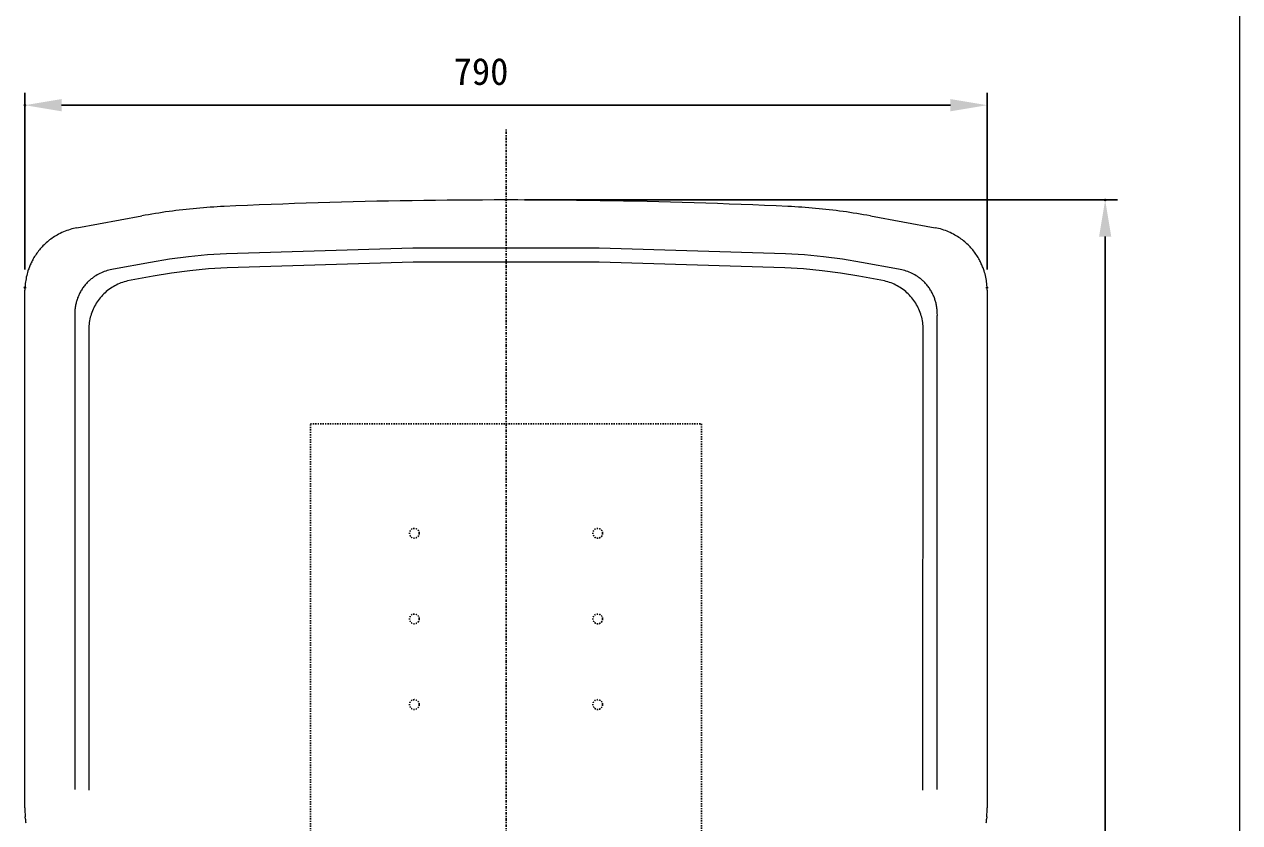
# Model space of a CAD drawing. Units: millimetres, scale not verified. Extents: x -203 to 203, y -143 to 143.
# Drawn here: x -141.4 to -42, y -23.7 to 41.6 of the extents above; entities that cross this region are included whole.
import ezdxf
from ezdxf.enums import TextEntityAlignment as Align

# ---------------------------------------------------------------- set-up
doc = ezdxf.new("R2010")
doc.units = ezdxf.units.MM
doc.header["$LTSCALE"] = 0.5
doc.header["$PDMODE"] = 32
doc.header["$PDSIZE"] = 0.1
doc.linetypes.add('USER1', pattern=[0.629921, 0.393701, -0.07874, 0.07874, -0.07874])
doc.linetypes.add('USER2', pattern=[0.15748, 0.07874, -0.07874])
for name, color, linetype, lineweight in [('0-1_DIMENSION_LINES$03_LINES', 7, 'Continuous', 18), ('0-2_DIMENSION_LINES$04_SUB_LIN', 4, 'Continuous', 18), ('0-3_DIMENSION_LINES$02_DIMENSI', 1, 'Continuous', 25), ('0-5_DIMENSION_LINES$01_CENTER_', 7, 'USER1', 25), ('0-6_DIMENSION_LINES$05_HIDE_LI', 7, 'USER2', 25)]:
    doc.layers.add(name, color=color, linetype=linetype, lineweight=lineweight)
doc.layers.add('0-4_DEFPOINTS', color=7, linetype='Continuous')
doc.styles.add('ＭＳ ゴシック', font='')
doc.styles.get('ＭＳ ゴシック').set_extended_font_data('MS Gothic')

# ---------------------------------------------------------------- blocks, each defined once
blk = doc.blocks.new('D17')
at = {"layer": '0-3_DIMENSION_LINES$02_DIMENSI', "color": 7}
for p, q in [((3438.997, 1994.505), (3535.997, 1994.505)), ((3533.997, 1752), (3533.997, 1988.505))]:
    blk.add_line(p, q, dxfattribs=at)
blk.add_solid([(3534.997, 1988.505), (3532.997, 1988.505), (3533.997, 1994.505)], dxfattribs=at)
at = {"layer": '0-4_DEFPOINTS'}
for p in [(3435.997, 1994.505), (3533.997, 1994.505)]:
    blk.add_point(p, dxfattribs=at)
blk = doc.blocks.new('D19')
at = {"layer": '0-3_DIMENSION_LINES$02_DIMENSI', "color": 7}
for p, q in [((3357.306, 1983.16), (3357.306, 2012)), ((3514.676, 1983.16), (3514.676, 2012)), ((3508.676, 2010), (3363.305, 2010))]:
    blk.add_line(p, q, dxfattribs=at)
for points in [[(3363.305, 2011), (3363.305, 2009), (3357.306, 2010)], [(3508.676, 2009), (3508.676, 2011), (3514.676, 2010)]]:
    blk.add_solid(points, dxfattribs=at)
at = {"layer": '0-4_DEFPOINTS'}
for p in [(3357.306, 2010), (3357.306, 1980.16), (3514.676, 1980.16)]:
    blk.add_point(p, dxfattribs=at)
at = {"layer": '0-3_DIMENSION_LINES$02_DIMENSI', "color": 7, "style": 'ＭＳ ゴシック'}
blk.add_text('790', height=4.399, dxfattribs=at).set_placement((3427.419, 2012), align=Align.BOTTOM_LEFT)

msp = doc.modelspace()

# ---------------------------------------------------------------- linework, layer by layer
at = {"layer": '0-1_DIMENSION_LINES$03_LINES'}
for p, q in [((-42, -107), (-42, 133)), ((-137.0982, 24.9753), (-131.7931, 25.9504)), ((-72.2069, 25.9504), (-66.9017, 24.9753)), ((-141.3457, -22.4405), (-141.3426, 19.8798)), ((-141.3129, -23.3781), (-141.3248, -23.191)), ((-62.6814, -23.191), (-62.6932, -23.3781))]:
    msp.add_line(p, q, dxfattribs=at)
for centre, radius, start, end in [((-102.0026, -473.1758), 500.4282, 90.88003, 92.64067), ((-102, -473.2858), 500.5382, 89.11987, 90.88013), ((-101.9974, -473.1758), 500.4281, 87.35933, 89.11997), ((-122.7423, -23.3231), 50.0978, 97.82216, 100.40834), ((-122.7436, -23.3115), 50.0861, 95.23572, 97.82248), ((-122.7588, -23.1425), 49.9165, 92.64044, 95.23604), ((-81.2412, -23.1425), 49.9165, 84.76396, 87.35956), ((-81.2564, -23.3115), 50.0861, 82.17752, 84.76428), ((-81.2577, -23.3231), 50.0978, 79.59166, 82.17784), ((-136.1524, 19.863), 5.1991, 100.48158, 106.83122), ((-67.8476, 19.863), 5.1991, 73.16878, 79.51842), ((-136.1488, 19.8623), 5.2018, 124.92841, 130.29691), ((-136.158, 19.8759), 5.1853, 119.54487, 124.93127), ((-136.1736, 19.9034), 5.1537, 113.13915, 119.54487), ((-136.1483, 19.848), 5.2146, 106.82724, 113.1554), ((-67.8517, 19.848), 5.2146, 66.8446, 73.17276), ((-67.8349, 19.8863), 5.1729, 60.46698, 66.84901), ((-67.8299, 19.8952), 5.1626, 55.05688, 60.46698), ((-67.8512, 19.8623), 5.2018, 49.70309, 55.07159), ((-136.1488, 19.872), 5.195, 140.61616, 145.48725), ((-136.1832, 19.9004), 5.1504, 135.7026, 140.61807), ((-136.1799, 19.8973), 5.155, 130.28402, 135.7026), ((-67.8331, 19.8832), 5.1741, 44.30744, 49.70594), ((-67.8012, 19.9144), 5.1295, 39.3719, 44.30744), ((-67.8512, 19.872), 5.195, 34.51275, 39.38384), ((-136.1707, 19.8832), 5.1705, 154.32594, 158.30518), ((-136.1705, 19.8832), 5.1707, 150.34753, 154.32697), ((-136.1398, 19.8656), 5.2061, 145.48514, 150.34583), ((-67.8601, 19.8656), 5.2061, 29.65417, 34.51486), ((-67.8295, 19.8832), 5.1707, 25.67303, 29.65247), ((-67.8293, 19.8832), 5.1705, 21.69482, 25.67406), ((-136.1188, 19.87), 5.224, 168.17765, 174.0332), ((-136.1336, 19.8734), 5.2088, 162.30726, 168.18121), ((-136.19, 19.8908), 5.1497, 158.30423, 162.30066), ((-67.8099, 19.8908), 5.1497, 17.69934, 21.69577), ((-67.8663, 19.8734), 5.2088, 11.81879, 17.69274), ((-67.8812, 19.87), 5.224, 5.9668, 11.82235), ((-136.1518, 19.8732), 5.1909, 174.03035, 179.92666), ((-67.8482, 19.8732), 5.1909, 0.07334, 5.96965), ((296418.8744, -22.7553), 296481.5348, 179.99176, 179.99994), ((-126.4217, -22.445), 14.924, 179.9825, 180.94027), ((-129.0708, -22.4885), 12.2745, 180.94011, 182.10831), ((-74.9353, -22.4885), 12.2745, 357.89169, 359.05989), ((-78.1524, -22.4405), 15.492, 359.07728, 359.99994), ((-130.9147, -22.5563), 10.4294, 182.10883, 183.4888), ((-138.4176, -23.1892), 2.9015, 183.73328, 189.32448), ((-65.5885, -23.1892), 2.9015, 350.67552, 356.26672), ((-73.0914, -22.5563), 10.4294, 356.5112, 357.89117)]:
    msp.add_arc(centre, radius, start, end, dxfattribs=at)
at = {"layer": '0-2_DIMENSION_LINES$04_SUB_LIN'}
for p, q in [((-109.624, 23.3239), (-124.8616, 22.8558)), ((-94.3791, 23.3239), (-109.624, 23.3239)), ((-79.1414, 22.8558), (-94.3791, 23.3239)), ((-131.0685, 22.1456), (-134.1089, 21.5869)), ((-129.5267, 22.402), (-131.0685, 22.1456)), ((-127.9771, 22.606), (-129.5267, 22.402)), ((-126.4215, 22.7573), (-127.9771, 22.606)), ((-124.8616, 22.8558), (-126.4215, 22.7573)), ((-109.6063, 22.1734), (-124.8086, 21.7064)), ((-94.3968, 22.1734), (-109.6063, 22.1734)), ((-79.1944, 21.7064), (-94.3968, 22.1734)), ((-77.5816, 22.7573), (-79.1414, 22.8558)), ((-76.0259, 22.606), (-77.5816, 22.7573)), ((-74.4764, 22.402), (-76.0259, 22.606)), ((-72.9346, 22.1456), (-74.4764, 22.402)), ((-69.8942, 21.5869), (-72.9346, 22.1456)), ((-135.7993, 20.8895), (-135.8586, 20.8446)), ((-135.739, 20.9331), (-135.7993, 20.8895)), ((-135.6779, 20.9754), (-135.739, 20.9331)), ((-135.6159, 21.0166), (-135.6779, 20.9754)), ((-135.553, 21.0564), (-135.6159, 21.0166)), ((-135.4422, 21.1224), (-135.553, 21.0564)), ((-135.3291, 21.1846), (-135.4422, 21.1224)), ((-135.2139, 21.2429), (-135.3291, 21.1846)), ((-135.0968, 21.2971), (-135.2139, 21.2429)), ((-134.978, 21.3474), (-135.0968, 21.2971)), ((-134.8575, 21.3937), (-134.978, 21.3474)), ((-134.7356, 21.4361), (-134.8575, 21.3937)), ((-134.6124, 21.4743), (-134.7356, 21.4361)), ((-134.488, 21.5086), (-134.6124, 21.4743)), ((-134.3624, 21.5388), (-134.488, 21.5086)), ((-134.236, 21.5649), (-134.3624, 21.5388)), ((-134.1089, 21.5869), (-134.236, 21.5649)), ((-130.8605, 21.014), (-132.9583, 20.6285)), ((-129.3572, 21.264), (-130.8605, 21.014)), ((-127.8463, 21.4628), (-129.3572, 21.264)), ((-126.3295, 21.6104), (-127.8463, 21.4628)), ((-124.8086, 21.7064), (-126.3295, 21.6104)), ((-77.6735, 21.6104), (-79.1944, 21.7064)), ((-76.1567, 21.4628), (-77.6735, 21.6104)), ((-74.6458, 21.264), (-76.1567, 21.4628)), ((-73.1426, 21.014), (-74.6458, 21.264)), ((-71.0448, 20.6285), (-73.1426, 21.014)), ((-69.767, 21.5649), (-69.8942, 21.5869)), ((-69.6406, 21.5388), (-69.767, 21.5649)), ((-69.5151, 21.5086), (-69.6406, 21.5388)), ((-69.3907, 21.4743), (-69.5151, 21.5086)), ((-69.2675, 21.4361), (-69.3907, 21.4743)), ((-69.1455, 21.3937), (-69.2675, 21.4361)), ((-69.0251, 21.3474), (-69.1455, 21.3937)), ((-68.9062, 21.2971), (-69.0251, 21.3474)), ((-68.7892, 21.2429), (-68.9062, 21.2971)), ((-68.674, 21.1846), (-68.7892, 21.2429)), ((-68.5609, 21.1224), (-68.674, 21.1846)), ((-68.45, 21.0564), (-68.5609, 21.1224)), ((-68.3872, 21.0166), (-68.45, 21.0564)), ((-68.3252, 20.9754), (-68.3872, 21.0166)), ((-68.264, 20.9331), (-68.3252, 20.9754)), ((-68.2038, 20.8895), (-68.264, 20.9331)), ((-68.1444, 20.8446), (-68.2038, 20.8895)), ((-136.7195, 19.8907), (-136.7638, 19.8173)), ((-136.6735, 19.963), (-136.7195, 19.8907)), ((-136.6259, 20.0342), (-136.6735, 19.963)), ((-136.5765, 20.1042), (-136.6259, 20.0342)), ((-136.5255, 20.173), (-136.5765, 20.1042)), ((-136.4728, 20.2406), (-136.5255, 20.173)), ((-136.4186, 20.3069), (-136.4728, 20.2406)), ((-136.3628, 20.372), (-136.4186, 20.3069)), ((-136.3054, 20.4356), (-136.3628, 20.372)), ((-136.2466, 20.4979), (-136.3054, 20.4356)), ((-136.1943, 20.5508), (-136.2466, 20.4979)), ((-136.1409, 20.6026), (-136.1943, 20.5508)), ((-136.0865, 20.6534), (-136.1409, 20.6026)), ((-136.031, 20.7029), (-136.0865, 20.6534)), ((-135.9745, 20.7513), (-136.031, 20.7029)), ((-135.9171, 20.7986), (-135.9745, 20.7513)), ((-135.8586, 20.8446), (-135.9171, 20.7986)), ((-134.4709, 19.9314), (-134.5819, 19.8464)), ((-134.3572, 20.0126), (-134.4709, 19.9314)), ((-134.2407, 20.0899), (-134.3572, 20.0126)), ((-134.1217, 20.1631), (-134.2407, 20.0899)), ((-134.0002, 20.2322), (-134.1217, 20.1631)), ((-133.8764, 20.2971), (-134.0002, 20.2322)), ((-133.7505, 20.3578), (-133.8764, 20.2971)), ((-133.6226, 20.4141), (-133.7505, 20.3578)), ((-133.4928, 20.466), (-133.6226, 20.4141)), ((-133.3613, 20.5135), (-133.4928, 20.466)), ((-133.2283, 20.5564), (-133.3613, 20.5135)), ((-133.0939, 20.5947), (-133.2283, 20.5564)), ((-132.9583, 20.6285), (-133.0939, 20.5947)), ((-70.9091, 20.5947), (-71.0448, 20.6285)), ((-70.7747, 20.5564), (-70.9091, 20.5947)), ((-70.6417, 20.5135), (-70.7747, 20.5564)), ((-70.5103, 20.466), (-70.6417, 20.5135)), ((-70.3805, 20.4141), (-70.5103, 20.466)), ((-70.2526, 20.3578), (-70.3805, 20.4141)), ((-70.1266, 20.2971), (-70.2526, 20.3578)), ((-70.0029, 20.2322), (-70.1266, 20.2971)), ((-69.8814, 20.1631), (-70.0029, 20.2322)), ((-69.7623, 20.0899), (-69.8814, 20.1631)), ((-69.6459, 20.0126), (-69.7623, 20.0899)), ((-69.5321, 19.9314), (-69.6459, 20.0126)), ((-69.4212, 19.8464), (-69.5321, 19.9314)), ((-68.086, 20.7986), (-68.1444, 20.8446)), ((-68.0285, 20.7513), (-68.086, 20.7986)), ((-67.972, 20.7029), (-68.0285, 20.7513)), ((-67.9166, 20.6534), (-67.972, 20.7029)), ((-67.8621, 20.6026), (-67.9166, 20.6534)), ((-67.8087, 20.5508), (-67.8621, 20.6026)), ((-67.7565, 20.4979), (-67.8087, 20.5508)), ((-67.6976, 20.4356), (-67.7565, 20.4979)), ((-67.6403, 20.372), (-67.6976, 20.4356)), ((-67.5844, 20.3069), (-67.6403, 20.372)), ((-67.5302, 20.2406), (-67.5844, 20.3069)), ((-67.4776, 20.173), (-67.5302, 20.2406)), ((-67.4266, 20.1042), (-67.4776, 20.173)), ((-67.3772, 20.0342), (-67.4266, 20.1042)), ((-67.3295, 19.963), (-67.3772, 20.0342)), ((-67.2835, 19.8907), (-67.3295, 19.963)), ((-67.2393, 19.8173), (-67.2835, 19.8907)), ((-137.1485, 18.889), (-137.1671, 18.8152)), ((-137.1284, 18.9623), (-137.1485, 18.889)), ((-137.1068, 19.0353), (-137.1284, 18.9623)), ((-137.0837, 19.1077), (-137.1068, 19.0353)), ((-137.0592, 19.1797), (-137.0837, 19.1077)), ((-137.0332, 19.2512), (-137.0592, 19.1797)), ((-137.0057, 19.3221), (-137.0332, 19.2512)), ((-136.9768, 19.3924), (-137.0057, 19.3221)), ((-136.9465, 19.4622), (-136.9768, 19.3924)), ((-136.9147, 19.5313), (-136.9465, 19.4622)), ((-136.8815, 19.5997), (-136.9147, 19.5313)), ((-136.8469, 19.6674), (-136.8815, 19.5997)), ((-136.8062, 19.7429), (-136.8469, 19.6674)), ((-136.7638, 19.8173), (-136.8062, 19.7429)), ((-135.4321, 18.926), (-135.5081, 18.8087)), ((-135.3522, 19.0406), (-135.4321, 18.926)), ((-135.2683, 19.1525), (-135.3522, 19.0406)), ((-135.1807, 19.2614), (-135.2683, 19.1525)), ((-135.0894, 19.3672), (-135.1807, 19.2614)), ((-134.9946, 19.4699), (-135.0894, 19.3672)), ((-134.8963, 19.5692), (-134.9946, 19.4699)), ((-134.7947, 19.6652), (-134.8963, 19.5692)), ((-134.6898, 19.7576), (-134.7947, 19.6652)), ((-134.5819, 19.8464), (-134.6898, 19.7576)), ((-69.3132, 19.7576), (-69.4212, 19.8464)), ((-69.2084, 19.6652), (-69.3132, 19.7576)), ((-69.1067, 19.5692), (-69.2084, 19.6652)), ((-69.0084, 19.4699), (-69.1067, 19.5692)), ((-68.9136, 19.3672), (-69.0084, 19.4699)), ((-68.8223, 19.2614), (-68.9136, 19.3672)), ((-68.7347, 19.1525), (-68.8223, 19.2614)), ((-68.6509, 19.0406), (-68.7347, 19.1525)), ((-68.5709, 18.926), (-68.6509, 19.0406)), ((-68.4949, 18.8087), (-68.5709, 18.926)), ((-67.1968, 19.7429), (-67.2393, 19.8173)), ((-67.1561, 19.6674), (-67.1968, 19.7429)), ((-67.1215, 19.5997), (-67.1561, 19.6674)), ((-67.0883, 19.5313), (-67.1215, 19.5997)), ((-67.0566, 19.4622), (-67.0883, 19.5313)), ((-67.0262, 19.3924), (-67.0566, 19.4622)), ((-66.9973, 19.3221), (-67.0262, 19.3924)), ((-66.9699, 19.2512), (-66.9973, 19.3221)), ((-66.9439, 19.1797), (-66.9699, 19.2512)), ((-66.9193, 19.1077), (-66.9439, 19.1797)), ((-66.8963, 19.0353), (-66.9193, 19.1077)), ((-66.8747, 18.9623), (-66.8963, 19.0353)), ((-66.8546, 18.889), (-66.8747, 18.9623)), ((-66.8359, 18.8152), (-66.8546, 18.889)), ((-137.275, 17.9596), (-137.2755, 17.8732)), ((-137.2727, 18.046), (-137.275, 17.9596)), ((-137.2685, 18.1323), (-137.2727, 18.046)), ((-137.2624, 18.2185), (-137.2685, 18.1323)), ((-137.2545, 18.3046), (-137.2624, 18.2185)), ((-137.2447, 18.3904), (-137.2545, 18.3046)), ((-137.233, 18.476), (-137.2447, 18.3904)), ((-137.2194, 18.5614), (-137.233, 18.476)), ((-137.2039, 18.6464), (-137.2194, 18.5614)), ((-137.1864, 18.731), (-137.2039, 18.6464)), ((-137.1671, 18.8152), (-137.1864, 18.731)), ((-135.9222, 17.9248), (-135.9637, 17.7913)), ((-135.8762, 18.0567), (-135.9222, 17.9248)), ((-135.8257, 18.1871), (-135.8762, 18.0567)), ((-135.7707, 18.3156), (-135.8257, 18.1871)), ((-135.7114, 18.4422), (-135.7707, 18.3156)), ((-135.6479, 18.5666), (-135.7114, 18.4422)), ((-135.5801, 18.6888), (-135.6479, 18.5666)), ((-135.5081, 18.8087), (-135.5801, 18.6888)), ((-68.423, 18.6888), (-68.4949, 18.8087)), ((-68.3552, 18.5666), (-68.423, 18.6888)), ((-68.2916, 18.4422), (-68.3552, 18.5666)), ((-68.2323, 18.3156), (-68.2916, 18.4422)), ((-68.1774, 18.1871), (-68.2323, 18.3156)), ((-68.1269, 18.0567), (-68.1774, 18.1871)), ((-68.0809, 17.9248), (-68.1269, 18.0567)), ((-68.0394, 17.7913), (-68.0809, 17.9248)), ((-66.8166, 18.731), (-66.8359, 18.8152)), ((-66.7992, 18.6464), (-66.8166, 18.731)), ((-66.7837, 18.5614), (-66.7992, 18.6464)), ((-66.7701, 18.476), (-66.7837, 18.5614)), ((-66.7584, 18.3904), (-66.7701, 18.476)), ((-66.7485, 18.3046), (-66.7584, 18.3904)), ((-66.7406, 18.2185), (-66.7485, 18.3046)), ((-66.7345, 18.1323), (-66.7406, 18.2185)), ((-66.7303, 18.046), (-66.7345, 18.1323)), ((-66.728, 17.9596), (-66.7303, 18.046)), ((-66.7275, 17.8732), (-66.728, 17.9596)), ((-137.2755, 17.8732), (-137.2742, 17.7868)), ((-137.2742, 17.7868), (-137.2742, -20.9379)), ((-136.1149, 16.9679), (-136.1236, 16.8284)), ((-136.1015, 17.107), (-136.1149, 16.9679)), ((-136.0833, 17.2456), (-136.1015, 17.107)), ((-136.0604, 17.3835), (-136.0833, 17.2456)), ((-136.0328, 17.5205), (-136.0604, 17.3835)), ((-136.0006, 17.6565), (-136.0328, 17.5205)), ((-135.9637, 17.7913), (-136.0006, 17.6565)), ((-68.0025, 17.6565), (-68.0394, 17.7913)), ((-67.9702, 17.5205), (-68.0025, 17.6565)), ((-67.9426, 17.3835), (-67.9702, 17.5205)), ((-67.9197, 17.2456), (-67.9426, 17.3835)), ((-67.9015, 17.107), (-67.9197, 17.2456)), ((-67.8881, 16.9679), (-67.9015, 17.107)), ((-67.8795, 16.8284), (-67.8881, 16.9679)), ((-66.7289, 17.7868), (-66.7275, 17.8732)), ((-66.7288, -20.9379), (-66.7289, 17.7868)), ((-136.1236, 16.8284), (-136.1167, -21)), ((-67.9068, -21.0011), (-67.8795, 16.8284))]:
    msp.add_line(p, q, dxfattribs=at)
at = {"layer": '0-5_DIMENSION_LINES$01_CENTER_'}
msp.add_line((-102.0015, -102), (-102.0015, 33), dxfattribs=at)
at = {"layer": '0-6_DIMENSION_LINES$05_HIDE_LI'}
for p, q in [((-118.0015, 8.9405), (-86.0015, 8.9405)), ((-118.0015, -97), (-118.0015, 8.9405)), ((-86.0015, 8.9405), (-86.0015, -97))]:
    msp.add_line(p, q, dxfattribs=at)
for centre in [(-109.5016, 0), (-94.5016, 0), (-109.5016, -7), (-94.5016, -7), (-109.5016, -14), (-94.5016, -14)]:
    msp.add_circle(centre, 0.4, dxfattribs=at)

# ---------------------------------------------------------------- block references
at = {"layer": '0-3_DIMENSION_LINES$02_DIMENSI', "xscale": 0.5, "yscale": 0.5}
for name in ['D19', 'D17']:
    msp.add_blockref(name, (-1820, -970), dxfattribs=at)

doc.saveas('drawing.dxf')
